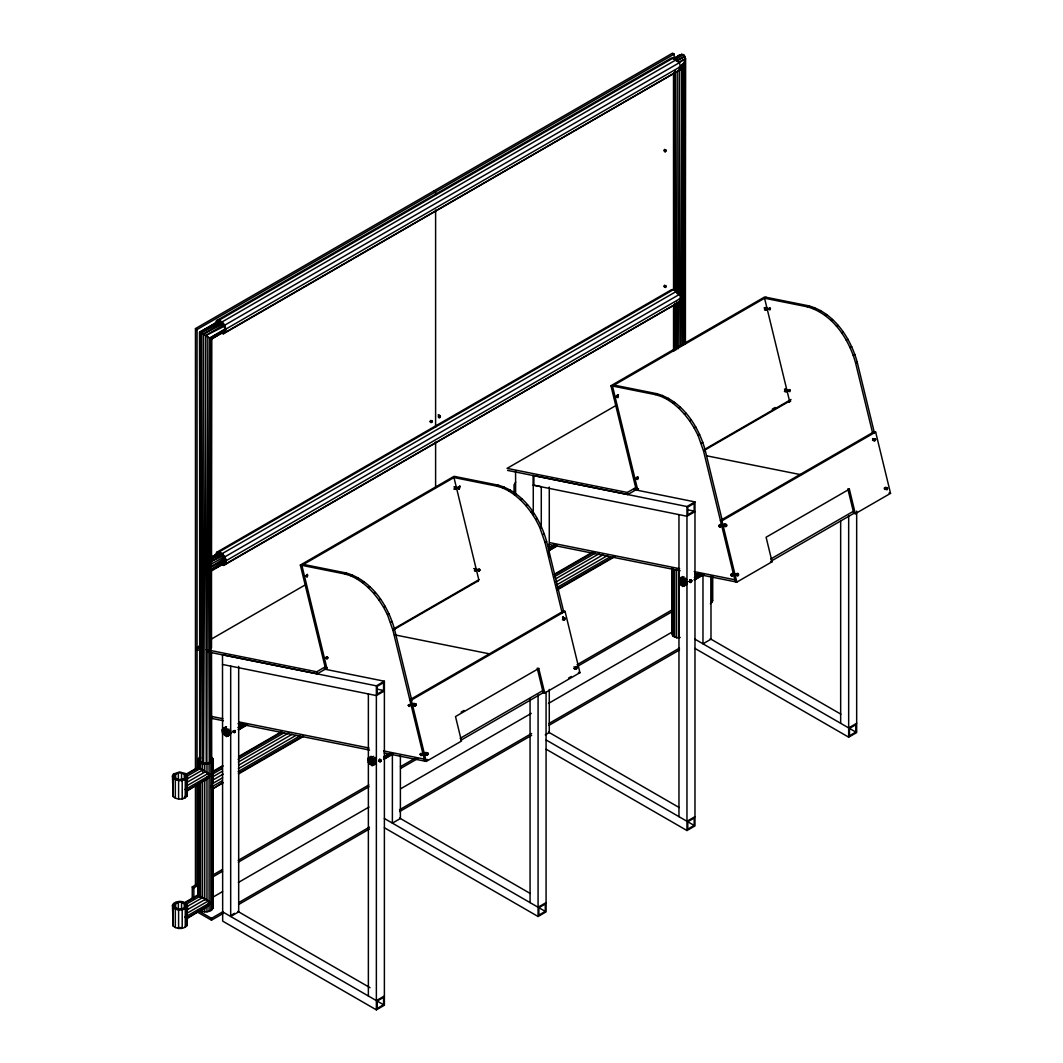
<?xml version="1.0" encoding="UTF-8"?>
<svg xmlns="http://www.w3.org/2000/svg" width="1063" height="1063" viewBox="0 0 1063 1063"><rect width="100%" height="100%" fill="white"/><g stroke="black" fill="none" stroke-linecap="round" stroke-linejoin="round"><path stroke-width="1.5" d="M174.013 904.772L174.013 906.619L178.358 909.131L184.311 908.214L185.905 906.619L185.905 904.772L181.547 902.261L178.358 902.261L174.013 904.772L174.013 907.855M174.013 775.365L174.013 777.212L178.358 779.724L184.311 778.794L185.905 777.212L185.905 775.365L181.547 772.854L178.358 772.854L174.013 775.365L174.013 778.448M199.791 759.208L200.07 332.44L200.376 466.883M202.98 764.456L203.299 334.3L221.622 322.9M211.006 542.781L211.072 338.791L210.368 649.294M211.045 758.451L211.165 652.35M211.178 647.38L211.258 571.123M211.271 562.832L211.524 339.044L222.871 332.334M211.484 652.602L211.471 762.091L211.285 652.483M211.484 647.619L211.497 569.648M211.497 564.666L211.524 339.044L225.515 330.912M533.892 483.705L533.892 475.932M673.783 349.634L673.809 304.829M673.822 289.893L673.969 74.171L674.474 283.17M676.985 348.358L677.025 301.919M677.025 293.614L677.197 71.327M685.104 342.153L685.436 58.571L683.682 54.718L681.755 54.346L673.796 58.425M685.396 342.379L685.436 58.571L678.247 62.637M200.548 763.048L201.359 333.184L221.303 321.677M206.847 763.287L207.856 336.931L209.291 762.57M210.115 762.198L210.368 652.602M674.726 349.913L674.819 303.42M674.832 290.133L675.257 70.955L675.855 291.727M681.091 345.555L681.755 67.049L683.682 64.431L685.436 58.571L678.646 63.036M684.346 343.123L684.984 61.455L685.17 343.814M203.565 763.128L205.571 335.616L224.054 324.733M678.141 348.797L678.367 302.423M678.407 294.145L679.47 68.882L683.682 64.444L685.422 58.571M305.825 575.867L306.808 575.176L307.273 577.05L305.825 575.867L307.446 574.286M325.703 657.638L326.686 656.947L327.138 658.821L325.703 657.638L327.298 656.721L327.656 657.452L326.062 658.382M408.232 705.3L409.202 704.61L409.667 706.483L408.232 705.3L409.826 704.384M420.151 754.371L420.549 753.428L421.626 754.305L421.068 755.567L420.151 754.371L421.745 753.441L422.675 754.637L421.068 755.567M458.339 487.133L459.362 489.246L457.94 487.399L459.934 486.203L457.94 487.399M458.286 488.794L459.88 487.877L459.548 486.482M616.832 395.622L617.869 397.735L616.447 395.888L618.44 394.692M636.299 478.323L637.282 477.632L637.734 479.506L636.299 478.323L637.92 476.742L636.312 477.659M718.827 525.986L719.81 525.281L720.262 527.168L718.827 525.986L720.422 525.056M730.746 575.043L731.729 574.352L732.181 576.226L730.746 575.043L733.324 573.422M768.522 308.735L769.506 308.044L769.957 309.918L768.522 308.735L770.13 307.818M788.401 390.506L789.371 389.815L789.836 391.689L788.401 390.506L789.995 389.589L790.354 390.32L788.746 391.25M454.021 486.774L456.133 487.16L456.054 489.206L454.539 488.9L454.605 486.854M474.483 568.625L474.816 570.007L476.344 570.313L475.998 568.931L473.885 568.546M562.5 617.417L564.612 617.802L564.546 619.862L563.018 619.556L563.098 617.497M575.349 667.963L575.947 666.793L576.903 667.444L576.465 668.919L574.339 668.813L576.877 668.255M765.134 309.585L765.201 307.526L766.729 307.832L767.061 309.227L764.523 309.785L766.649 309.891M786.527 391.662L784.999 391.357L785.079 389.297L786.593 389.603L786.939 390.998L784.401 391.556M873.613 440.228L874.052 438.767L875.58 439.072L875.141 440.534L873.015 440.427L875.141 440.534M887.14 487.545L885.771 488.714L887.06 489.605L887.499 488.13L885.612 487.239L885.957 488.635L884.934 489.498M212.959 781.823L213.038 759.168L211.271 756.816M200.668 910.832C204.601 912.506 210.607 912.479 212.959 908.347L213.038 788.746M187.141 786.819L187.354 775.498L185.879 773.612L179.501 771.951L173.521 774.037L172.458 776.03L173.11 796.559C176.857 800.001 183.753 800.054 187.141 796.067L187.354 790.912M187.141 925.474L187.354 904.919L183.049 901.743L179.501 901.358L176.073 901.982L173.521 903.444L172.458 905.437L173.11 925.966C176.857 929.421 183.753 929.461 187.141 925.474L187.354 917.236M220.573 333.091L223.456 333.769L225.409 332.294C226.778 327.431 223.629 322.076 219.084 320.202L216.56 320.614L215.311 323.046M220.785 564.732L223.655 565.423L225.622 563.948C226.977 559.072 223.841 553.73 219.284 551.843L216.772 552.268L215.523 554.687M223.456 333.769L680.094 69.786C681.463 64.923 678.314 59.568 673.769 57.681L671.245 58.106L216.56 320.614M223.655 565.423L680.307 301.427C681.675 296.564 678.526 291.209 673.982 289.335L671.457 289.747L216.772 552.268M380.089 761.826L378.84 761.188L380.408 759.62L381.112 760.802L380.089 761.826L379.823 760.297L381.205 760.085M690.232 582.325L689.329 581.262L690.684 582.497L691.8 580.757L690.166 579.973L691.8 580.757M202.701 769.971L186.902 779.086L186.902 790.42L208.454 777.983L210.886 774.701L198.063 767.287L185.533 774.515M202.701 897.531L186.902 906.646L186.902 917.994L208.454 905.543L210.886 902.261L198.063 894.847L184.138 902.886M222.579 771.14L212.52 776.947L213.038 907.058M378.92 761.281L380.341 759.434M379.797 760.935L378.973 760.457L379.624 759.327M186.716 779.91L186.902 779.086M212.334 777.771L212.52 776.947M186.716 907.47L186.902 906.646M710.403 603.731L712.609 600.661L712.609 575.92M234.724 730.573L233.222 732.075M235.335 731.782L234.83 730.48L234.259 732.62L235.335 731.782L233.608 730.906M440.255 415.872L438.66 414.955L438.66 416.218L440.255 417.134L438.82 417.679L439.763 415.832L440.255 417.134M665.504 151.703L663.897 150.773L664.601 149.405L666.209 150.321L664.933 151.916L664.933 150.215L666.209 150.321M665.504 287.435L664.561 286.678L666.009 285.548L665.504 287.435L663.897 286.505L664.601 285.136M226.485 729.457L222.672 731.065L223.868 729.364L226.273 730.746L227.482 733.842L226.273 735.543L223.868 734.161L222.672 731.065L226.485 728.407M229.103 734.546L229.103 731.317L229.9 730.852M370.907 759.195L368.369 760.271L369.565 758.57L371.97 759.952L373.166 763.048L371.97 764.762L369.565 763.367L368.369 760.271L370.907 758.504M681.503 579.88L678.965 580.956L680.161 579.242L682.566 580.637L683.761 583.72L682.566 585.434L680.161 584.052L678.965 580.956L681.503 579.189M456.133 487.16L454.765 488.316L456.054 489.206M415.354 705.991L413.826 705.686L414.61 704.45L413.919 703.347L415.952 704.012L415.885 705.54L414.756 705.912L414.424 704.517L415.434 703.653M427.273 755.062L425.745 754.757L426.529 753.508L425.838 752.418L427.871 753.069L427.818 754.597L425.16 754.677M575.402 667.245L575.854 669.119M766.729 307.832L765.599 308.217L766.051 310.09M724.421 526.371L725.205 525.122L724.514 524.032L726.547 524.684L726.494 526.212L724.993 526.012L726.029 524.338M738.413 575.269L737.961 573.395L736.911 575.07L737.868 575.734L738.413 575.269L735.383 574.764M875.58 439.072L874.078 438.86L874.53 440.733M198.063 767.699L198.063 759.487L199.525 757.069M678.632 569.236L678.632 638.252L673.105 636.245L672.374 632.512M690.139 581.727L691.521 580.345M226.18 562.061L210.275 571.017L208.986 570.273L210.275 567.297L224.173 558.487M187.367 787.165L186.902 785.73L208.454 773.293L208.454 777.983L187.473 790.752L185.268 789.49L187.46 784.786M223.137 782.806L213.092 788.613L210.886 787.338L212.52 783.59L222.579 777.784M187.367 914.738L186.902 913.29L208.454 900.853L208.454 905.543L187.473 918.312L185.268 917.05L187.46 912.346M431.458 422.556L429.864 421.626L430.807 420.456L432.402 421.373L430.953 422.503L431.458 420.629L432.402 421.373M685.09 584.756L685.515 581.541L682.964 578.179M225.436 727.052L221.954 729.829L222.566 733.311L226.459 736.593L230.432 734.56M230.618 733.311L227.575 736.207L230.06 734.52M371.12 756.258L367.652 759.035L368.263 762.516L372.156 765.798L375.744 763.726M373.272 765.413L376.302 762.53M234.644 730.985L233.461 732.101L234.259 732.62M689.369 581.767C691.242 582.325 691.309 577.913 690.458 581.7L689.435 581.873M636.976 489.87L638.571 488.94L636.285 489.99L637.308 488.249L612.474 386.028L766.171 297.295M789.065 402.053L790.673 401.123L788.374 402.173L789.397 400.432L764.563 298.225L807.176 306.769C832.581 313.904 848.952 338.858 855.635 363.147L872.457 432.375M198.063 759.487L198.316 760.776C201.545 765.187 210.049 765.214 212.959 760.457M475.998 568.931L474.869 569.303L474.816 570.831L476.344 570.313M681.263 65.946L682.765 63.913L679.47 67.394M679.47 300.656L683.682 296.205L675.271 291.342M200.562 757.587L199.831 760.935C202.781 764.111 209.57 764.191 211.683 760.085L210.859 757.826M677.37 57.362L679.47 55.13L673.783 58.558M216.44 323.006L218.021 321.411L220.573 321.93L223.137 324.361L224.718 327.789L224.718 330.899L223.137 332.493M216.639 554.66L218.221 553.052L220.785 553.571L223.35 556.015L224.931 559.444L224.931 562.54L223.35 564.147M184.311 797.29L185.905 795.695M172.458 776.03L173.11 778.063C176.857 781.518 183.753 781.571 187.141 777.571M172.458 905.437L173.11 907.47C176.857 910.925 183.753 910.978 187.141 906.991M515.661 482.044L514.054 484.821L514.054 494.521M786.593 389.603L785.464 389.988L785.916 391.862M736.353 575.428L736.938 573.449L738.466 573.754M677.197 56.964L679.47 55.13M226.565 729.843L222.991 732.633L227.283 730.161M372.263 759.048L368.688 761.852L372.98 759.367M682.858 579.734L679.284 582.524L683.575 580.053M686.911 583.202L682.752 586.47L678.858 583.202L678.858 578.591L682.831 576.558M226.804 729.909L222.991 732.633L227.07 729.829M372.502 759.115L368.688 761.852L371.412 759.979M683.097 579.8L679.284 582.524L683.363 579.72M686.339 584.398L683.868 586.085L686.725 584.437M204.388 772.402L205.571 771.632L187.473 782.076M204.388 899.962L205.571 899.192L187.473 909.636M222.566 728.7L225.077 728.753L226.459 729.922L228.2 735.078L230.644 733.483M376.329 762.689L373.884 764.284L372.156 759.128L369.379 757.534L368.263 757.906M686.924 583.374L684.492 584.969L682.752 579.813L679.975 578.206M226.299 729.271L222.672 731.065L226.299 728.7M371.997 758.477L368.369 760.271L370.788 758.703M681.383 579.76L678.965 580.956L681.383 579.375M220.147 553.491L210.381 559.669L221.569 553.624M678.34 294.491L679.47 293.773M676.666 61.335L684.971 56.206L676.214 60.883M225.409 561.676L210.275 571.017L210.275 567.297L225.981 559.178M679.483 67.022L683.682 64.444L683.682 344.598M211.683 561.171L222.898 554.261M683.443 584.929L685.755 583.507M674.713 58.624L681.755 54.346L673.317 59.129M215.882 567.669L221.489 564.307M209.783 762.437L209.783 338.047L225.449 328.706M228.2 735.078L230.711 733.576M220.014 320.734L200.083 332.44L219.961 321.531M211.311 557.69L219.815 552.694M212.52 337.954L222.539 332.148M195.459 769.492L195.459 328.6L672.56 53.15L674.155 54.08L674.155 59.05M195.459 328.6L197.054 329.53L674.155 54.08M219.084 320.202L673.769 57.681M199.671 759.567L199.618 332.174L219.735 320.574M675.151 59.648L683.682 54.718M222.074 321.93L676.759 59.422M224.599 325.251L679.284 62.744M225.834 329.118L680.533 66.61M225.409 332.294L680.094 69.786M219.284 551.843L673.982 289.335M222.287 553.571L676.972 291.063M224.798 556.906L679.496 294.385M208.986 570.273L226.06 560.414M679.416 298.676L683.682 296.205M226.047 560.759L680.732 298.251M210.726 571.283L223.575 563.855M225.622 563.948L680.307 301.427M325.677 669.305L326.713 667.564L325.185 667.258L300.351 565.051L454.047 476.317L498.188 485.166C523.581 492.302 539.951 517.256 546.634 541.545L563.842 612.381M637.308 488.249L635.78 487.944L610.946 385.723L764.642 296.989L808.784 305.838C834.176 312.974 850.559 337.941 857.23 362.231L874.45 433.066M455.562 476.623L301.865 565.357L326.713 667.564M616.447 395.888L618.055 394.971L616.434 396.552M457.927 488.063L459.522 487.133M306.184 576.611L307.792 575.681L307.433 574.95M616.779 397.283L618.387 396.366M768.881 309.479L770.489 308.549M200.229 650.383L196.974 649.732L196.482 647.686L199.352 646.025M210.859 639.381L304.35 585.407M616.381 405.255L507.078 468.371L627.316 492.475L635.94 487.492M300.351 565.051L344.492 573.9L346.086 572.97C371.479 580.106 387.862 605.073 394.532 629.362L411.753 700.198M477.779 581.501L478.802 579.76L453.967 477.539L496.58 486.083L498.188 485.166M610.946 385.723L655.087 394.572L656.682 393.655C682.087 400.791 698.457 425.745 705.141 450.034L722.348 520.87M807.176 306.769L808.784 305.838M344.492 573.9L350.352 575.654L351.946 574.724M496.58 486.083L502.44 487.837L504.048 486.907M655.087 394.572L660.947 396.326L662.541 395.409M813.036 308.509L814.643 307.592M350.352 575.654L356.357 578.564L357.965 577.634M502.44 487.837L508.459 490.747L510.054 489.83M660.947 396.326L666.953 399.236L668.561 398.319M819.055 311.432L820.649 310.502M356.357 578.564L362.363 582.577L363.971 581.647M508.459 490.747L514.465 494.76L516.073 493.83M666.953 399.236L672.972 403.249L674.567 402.319M825.061 315.432L826.669 314.515M362.363 582.577L368.236 587.573L369.831 586.643M514.465 494.76L520.325 499.756L521.933 498.839M672.972 403.249L678.832 408.258L680.426 407.328M830.934 320.441L832.528 319.511M368.236 587.573L373.804 593.446L375.412 592.529M520.325 499.756L525.906 505.629L527.5 504.712M678.832 408.258L684.399 414.132L686.007 413.201M836.501 326.314L838.109 325.384M373.804 593.446L378.946 600.05L380.554 599.12M525.906 505.629L531.048 512.233L532.656 511.316M684.399 414.132L689.555 420.722L691.149 419.805M841.644 332.918L843.251 331.988M378.946 600.05L383.544 607.212L385.138 606.295M531.048 512.233L535.646 519.395L537.24 518.478M689.555 420.722L694.139 427.897L695.747 426.967M846.241 340.08L847.836 339.15M427.605 759.46L424.722 761.121L392.938 630.279L387.464 614.759L389.071 613.843M562.247 613.311L545.027 542.475L539.566 526.956L541.16 526.026M735.33 581.793L703.533 450.964L698.059 435.445L699.667 434.515M850.161 347.628L851.755 346.711M478.151 570.565L479.24 571.017L478.775 569.13L477.819 569.17L478.151 570.565L479.758 569.635L479.4 568.904M636.657 479.054L638.252 478.137L637.893 477.393M326.62 658.847L328.228 657.917M478.722 571.03L480.33 570.113M390.626 622.519L392.22 621.589M542.715 534.702L544.322 533.785M701.221 443.205L702.816 442.274M853.31 355.387L854.918 354.457M206.235 649.639L316.721 671.789L325.344 666.807M772.243 409.162L775.113 407.501M394.214 628.592L478.975 579.667M704.822 449.264L791.005 399.515M206.727 651.685L317.212 673.836L327.284 668.029M393.443 629.828L478.297 580.836M507.569 470.404L627.808 494.521L637.88 488.701M704.038 450.513L790.327 400.685M392.938 630.279L394.532 629.362M545.027 542.475L546.634 541.545M703.533 450.964L705.141 450.034M855.635 363.147L857.23 362.231M223.682 728.314L226.539 726.667M224.253 728.514L226.074 727.451M222.672 731.065L226.233 729.005M228.877 729.072L228.08 729.537L225.276 727.916M230.432 729.949L227.575 731.596L230.671 730.812M239.016 724.993L241.872 723.345M223.868 734.161L228.16 731.689M238.059 727.544L243.786 724.235M548.654 548.216L554.381 544.92M225.077 735.224L227.934 733.576M238.418 727.424L244.171 724.102M549.026 548.109L554.766 544.788M238.723 727.517L244.45 724.209M549.319 548.189L555.059 544.881M238.936 727.756L244.649 724.448M549.531 548.428L555.258 545.133M239.016 728.102L244.729 724.807M549.611 548.774L556.76 544.655M238.936 728.5L244.649 725.205M549.531 549.186L556.68 545.053M238.723 728.899L245.885 724.767M549.319 549.571L556.481 545.439M238.059 729.497L247.054 724.262M548.654 550.182L556.215 545.757M239.321 729.165L245.035 725.856M548.495 550.661L557.065 545.718M239.016 729.603L247.586 724.647M549.611 550.275L556.76 546.156M185.706 775.073L198.635 767.619L199.1 769.041L200.256 768.562L186.636 776.428M212.746 771.446L222.792 765.652M238.577 756.537L281.629 731.676M554.288 574.259L593.034 551.896M212.759 772.11L222.818 766.303M238.617 757.175L281.722 732.287M554.713 574.684L593.513 552.282M185.268 789.49L210.886 774.701M212.321 774.236L222.366 768.443M238.139 759.327L284.034 732.832M553.677 577.156L595.28 553.145M238.378 762.012L288.671 732.978M555.909 578.684L599.014 553.796M213.092 779.936L223.137 774.13M238.923 765.015L292.019 734.36M376.368 685.848L384.381 681.224L384.381 1005.226L376.368 1009.85L222.672 921.116L222.499 654.742L376.368 685.848L376.368 1009.85M556.069 581.913L603.425 554.58M694.976 511.622L686.964 516.246L533.095 485.14L533.095 475.427L686.964 506.533L694.976 501.909L694.976 825.911L686.964 830.522L546.196 749.256M238.378 768.655L295.859 735.476M555.909 585.328L607.637 555.471M210.886 787.338L222.38 780.707M238.178 771.592L299.925 735.941M556.985 587.533L610.122 556.853M222.579 782.474L213.092 788.613M238.378 773.346L303.035 736.021M557.344 589.194L613.391 556.839M238.923 773.705L303.5 736.42M557.504 589.766L614.906 556.627M383.57 690.445L377.166 694.139L377.166 686.366L383.57 682.659L383.57 690.445L377.099 689.13M694.179 511.117L687.774 514.811L687.774 507.038L694.179 503.344L694.179 511.117L687.695 509.802M384.381 690.95L376.368 695.574L222.499 664.468M565.051 611.358L563.523 611.052L409.826 699.786L411.341 700.092L565.051 611.358L579.946 672.693L544.721 693.023L543.206 692.717L537.24 668.189L538.768 668.494L544.721 693.023M875.646 432.043L874.118 431.737L720.422 520.471L721.95 520.777L875.646 432.043L890.542 493.365L855.316 513.695L853.802 513.389L847.836 488.86L849.364 489.166L855.316 513.695M718.84 525.321L720.448 524.404M408.591 706.031L410.185 705.114M719.186 526.716L721.352 526.251L719.744 527.182M370.761 757.959L373.631 756.311M681.37 578.644L684.227 576.996M368.369 760.271L371.93 758.211M678.965 580.956L681.343 579.574M372.156 759.128L375.013 757.481M682.752 579.813L685.608 578.166M374.681 758.424L373.884 758.889L375.146 762.796L373.153 764.297M684.479 579.574L685.276 579.109M373.963 763.832L371.585 763.38L370.256 761.64L371.053 761.174L370.402 759.128M683.761 584.969L680.851 582.311L681.649 581.846L680.998 579.813M376.129 759.155L373.272 760.802L376.368 760.018M683.868 581.474L686.725 579.827M695.295 574.884L698.165 573.223M369.565 763.367L373.857 760.895M680.161 584.052L684.452 581.567M369.379 764.191L372.236 762.543M374.92 760.869L375.717 760.404M685.515 581.541L686.313 581.076M383.756 756.75L389.47 753.441M694.352 577.435L700.079 574.126M370.761 764.43L375.545 761.679M384.115 756.63L389.869 753.308M461.169 712.104L464.039 710.456M681.37 585.115L684.227 583.467M694.71 577.315L700.464 573.993M384.421 756.723L390.148 753.415M695.016 577.395L699.308 574.91M384.633 756.962L390.347 753.654M695.229 577.634L700.942 574.339M384.713 757.308L390.427 754.012M538.768 668.494L455.509 716.555L461.475 741.084L426.25 761.427L384.142 752.976M695.308 577.993L701.022 574.684M849.364 489.166L766.104 537.24L772.07 561.769L736.845 582.099L694.737 573.661M384.633 757.706L390.347 754.411M695.229 578.392L702.377 574.259M384.421 758.105L391.583 753.973M695.016 578.79L702.178 574.645M383.756 758.716L391.304 754.292M694.352 579.388L703.334 574.14M383.584 759.195L392.167 754.238M694.192 579.866L702.763 574.924M384.7 758.809L393.283 753.866M695.295 579.494L703.879 574.538M730.759 574.379L732.367 573.462L732.699 574.857L731.105 575.774M192.257 898.009L192.257 886.914L197.997 883.592M212.348 875.314L222.406 869.507M238.192 860.392L368.848 784.959M400.432 766.715L414.796 758.437M420.51 755.102L422.104 754.172M577.023 664.76L671.789 610.056M731.676 576.239L733.271 575.322M192.257 886.914L193.851 887.831L198.156 885.346M212.52 877.055L222.566 871.261M238.364 862.146L369.007 786.713M400.605 768.469L417.825 758.53M577.196 666.514L671.949 611.81M460.146 738.347L543.459 690.246M770.741 559.018L854.054 510.918M460.638 740.38L543.95 692.279M568.559 678.074L571.376 676.453M771.233 561.065L854.546 512.964M185.706 902.646L198.635 895.179L199.1 896.601L200.256 896.122L186.636 903.988M212.52 897.398L222.566 891.591M238.364 882.476L369.007 807.043M400.605 788.812L531.248 713.379M548.481 703.427L671.949 632.153M185.268 917.05L210.886 902.261M197.917 910.513L211.471 918.339L222.951 911.709M238.75 902.593L369.393 827.16M399.542 809.754L531.633 733.497M548.867 723.544L679.509 648.111M197.745 912.267L211.471 920.186L222.951 913.555M238.75 904.44L369.393 829.007M399.542 811.601L531.633 735.344M548.867 725.391L679.509 649.971M230.684 915.562L234.524 913.343M545.279 734.865L549.279 732.553L549.279 689.422M376.368 1000.602L384.381 995.991M538.077 907.244L546.076 902.62M686.964 821.287L694.976 816.663M848.673 727.929L856.672 723.305M383.57 1004.761L377.166 1008.468L377.166 1001.067L383.57 997.373L383.57 1004.761L222.672 911.868M545.279 911.403L538.875 915.11L538.875 907.709L545.279 904.015L545.279 911.403L384.381 818.51M694.179 825.446L687.774 829.14L687.774 821.752L694.179 818.045L694.179 825.446L546.196 740.007M855.874 732.088L849.47 735.782L849.47 728.394L855.874 724.687L855.874 732.088L694.976 639.195M384.381 827.758L538.077 916.492L546.076 911.868L546.076 692.079M694.976 648.43L848.673 737.164L856.672 732.553L856.672 511.104M210.979 557.942L216.626 554.7M220.134 552.202L210.368 557.783L217.702 553.743M210.726 564.4L225.011 556.401M679.403 66.836L683.682 64.444M200.07 332.44L200.216 761.626L199.618 332.174L216.865 322.66M230.618 732.5L228.2 733.43L230.711 732.062M203.299 334.3L223.536 323.418M209.796 338.047L224.306 330.221M225.369 728.7L222.991 729.869L225.715 728.407M222.991 729.869L225.542 728.527M373.166 763.048L375.571 761.839M224.585 326.102L205.584 335.616L206.262 763.38M679.284 579.747L681.662 578.578M211.723 561.33L223.283 555.683M228.2 733.43L230.644 732.287M686.924 582.165L684.492 583.321L686.911 582.378M376.329 761.493L373.884 762.636L376.302 761.706M202.701 781.305L205.571 780.308M202.701 908.865L205.571 907.868M562.42 619.756L564.546 619.862M427.353 752.724L426.343 753.587L426.675 754.969M178.358 927.614L181.547 927.614M678.207 637.415L680.24 637.468M564.612 617.802L563.244 618.972L563.935 620.061M765.573 308.111L767.101 308.416M764.071 307.911L765.599 308.217M765.546 308.921L767.061 309.227M784.481 389.217L786.009 389.523M785.437 389.882L786.965 390.187M785.411 390.692L786.939 390.998M614.069 385.112L656.682 393.655M872.564 438.554L874.078 438.86M874.025 439.577L875.553 439.883M872.497 440.082L874.025 440.388M885.984 487.824L887.499 488.13M884.482 487.625L885.997 487.93M884.243 488.409L887.472 488.94M884.429 489.139L887.06 489.605M706.722 455.814L800.877 474.696M889.027 493.059L890.542 493.365M723.903 524.232L726.547 524.684M725.205 525.122L726.72 525.428M724.966 525.906L726.494 526.212M723.837 526.291L725.949 526.677M454.977 487.439L456.492 487.731M454.951 488.249L456.465 488.555M453.928 489.1L455.456 489.405M770.542 561.463L772.07 561.769M735.423 573.954L738.652 574.498M735.755 575.349L737.868 575.734M549.757 542.648L679.629 568.692M694.245 571.615L734.825 579.747M548.628 544.362L680.134 570.725M474.842 569.197L476.37 569.502M474.404 570.672L475.932 570.977M303.473 564.426L346.086 572.97M563.456 618.081L564.985 618.387M563.43 618.892L564.958 619.197M573.887 666.939L576.903 667.444M573.821 668.468L576.465 668.919M394.493 634.81L490.282 654.011M578.431 672.387L579.946 672.693M196.482 647.686L199.724 648.337M414.424 703.706L415.952 704.012M413.308 703.56L414.836 703.865M414.61 704.45L416.125 704.756M414.371 705.234L415.885 705.54M425.227 752.617L427.871 753.069M426.529 753.508L428.044 753.813M426.29 754.292L427.818 754.597M211.55 716.435L222.924 718.721M239.148 721.976L369.034 748.007M383.65 750.943L424.23 759.075M210.434 718.15L223.416 720.754M238.032 723.69L369.525 750.053M633.428 489.458L694.976 501.909M324.441 669.119L384.381 681.224M370.854 757.135L372.369 757.507M226.671 734.759L228.08 735.144M198.382 768.775L199.1 769.041M198.382 896.335L199.1 896.601M664.402 150.149L666.009 151.066M664.402 285.881L666.009 286.797M434.01 190.875L435.604 191.805L435.604 195.114M438.155 414.902L439.763 415.832M438.86 415.46L440.454 416.39M438.155 416.842L439.763 417.759M430.435 421.187L432.03 422.104M690.126 580.398L691.707 581.474M689.9 580.797L690.711 581.262M691.256 582.165L689.568 581.129M689.209 581.381L690.06 581.873M689.887 582.046L690.684 582.497M199.618 332.174L211.537 339.057M710.164 638.717L840.873 714.177M548.455 732.075L679.177 807.535M380.421 759.779L379.571 759.301L379.823 760.297M379.531 759.726L380.341 760.191M380.302 760.337L381.112 760.802M379.292 760.111L380.116 760.59M379.863 761.028L380.66 761.493M378.734 760.59L379.544 761.055M378.614 760.709L379.464 761.188M399.568 818.032L530.278 893.505M233.089 731.198L233.887 731.65M232.93 731.49L233.767 731.982M234.033 731.942L234.83 732.407M233.089 731.862L233.887 732.327M237.86 911.39L370.017 987.686M690.126 579.654L690.937 580.119M233.275 731.251L234.112 731.729M675.47 291.063L677.184 292.684M371.053 761.174L372.382 762.928M711.599 598.496L712.609 600.661M225.276 733.523L223.868 729.909M694.139 427.897L698.059 435.445M535.646 519.395L539.566 526.956M383.544 607.212L387.464 614.759M680.187 580.278L680.851 582.311M369.592 759.593L370.256 761.64M721.95 520.777L736.845 582.099M627.316 492.475L627.808 494.521M563.031 616.527L563.815 619.742M411.341 700.092L426.25 761.427M316.721 671.789L317.212 673.836M224.678 729.444L225.05 731.278M682.698 344.239L681.755 67.049L679.47 68.882L679.842 294.278M675.882 303.354L676.015 349.833M201.359 333.184L202.488 764.589M679.855 299.248L679.935 345.648M673.982 72.789L674.048 290.239M674.062 305.174L673.849 350.471M515.582 470.67L515.608 495.106M211.072 338.791L211.285 649.161M848.673 515.728L848.673 737.164M840.66 520.843L840.66 723.305M712.356 576.452L712.356 601.791M711.599 576.438L711.599 602.827M710.988 576.146L710.988 639.195L702.975 643.806L702.975 574.14M686.964 506.533L686.964 830.522M681.755 295.089L681.755 298.809M678.965 514.625L678.965 579.348M678.965 582.67L678.965 816.663M676.467 568.904L676.467 637.92M674.567 569.848L674.567 637.229M674.155 73.958L674.155 289.428M674.155 306.011L674.155 350.763M673.517 73.746L673.557 289.641M673.557 306.25L673.557 351.082M673.105 568.878L673.105 636.245M672.215 567.682L672.215 635.063M671.962 568.041L671.962 633.774M549.279 487.027L549.279 556.706M541.28 528.138L541.28 486.668L533.267 485.047L533.267 514.758M538.077 695.043L538.077 916.492M530.065 698.511L530.065 902.62M435.604 210.036L435.604 427.167M435.604 442.075L435.604 486.827M400.392 755.474L400.392 818.51L392.38 823.134L392.38 753.454M368.369 693.953L368.369 758.676M368.369 761.998L368.369 995.991M238.683 666.342L238.683 911.868L230.684 916.492L230.684 665.996M213.038 759.168L213.038 778.887M212.959 788.387L212.959 908.347M212.467 757.906L212.467 777.638M212.215 761.679L212.215 909.569M211.471 918.339L211.471 920.186M210.886 762.716L210.886 910.619M209.092 763.486L209.092 911.376M206.966 763.912L206.966 773.771M206.966 777.053L206.966 900.308M206.966 905.238L206.966 911.815M204.734 763.965L204.734 772.176M204.734 780.388L204.734 900.348M204.734 906.925L204.734 911.855M202.568 763.619L202.568 771.844M202.568 780.056L202.568 898.381M202.568 908.24L202.568 911.523M200.668 762.942L200.668 769.506M200.668 782.66L200.668 897.69M199.206 761.958L199.206 768.536M199.206 783.325L199.206 896.707M198.316 760.776L198.316 767.34M198.316 783.776L198.316 895.524M198.063 784.135L198.063 895.883M197.054 329.53L197.054 768.748M197.054 785.331L197.054 884.775M195.459 784.401L195.459 885.506M193.851 887.831L193.851 898.793M187.354 775.498L187.354 781.664M187.354 904.919L187.354 909.529M187.141 789.902L187.141 796.067M185.905 775.365L185.905 778.448M185.905 904.772L185.905 907.855M185.268 779.352L185.268 797.848M185.268 908.759L185.268 927.255M184.311 773.771L184.311 779.936M184.311 903.178L184.311 909.343M182.198 780.428L182.198 798.911M182.198 909.835L182.198 928.331M181.547 772.854L181.547 780.548M181.547 902.261L181.547 909.968M178.597 780.561L178.597 799.044M178.597 909.968L178.597 928.451M178.358 772.854L178.358 780.548M178.358 902.261L178.358 909.968M175.608 773.771L175.608 779.936M175.608 903.178L175.608 907.802M175.329 779.697L175.329 798.193M175.329 909.117L175.329 927.6M173.521 774.037L173.521 777.119M173.11 778.063L173.11 796.559M173.11 907.47L173.11 925.966"/></g></svg>
